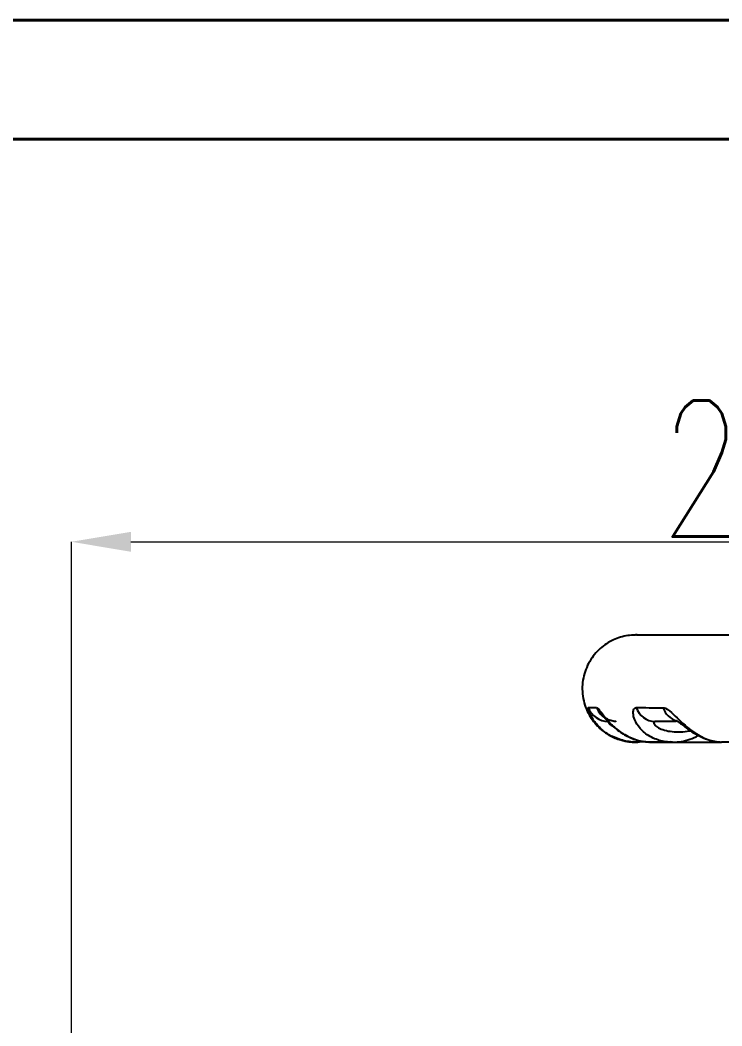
# Model space of a CAD drawing. Header units: millimetres. Extents: x 2312 to 3992, y 755 to 1943.
# Drawn here: x 2676 to 2793.9, y 1774.3 to 1943.3 of the extents above; entities that cross this region are included whole.
import ezdxf

# ---------------------------------------------------------------- set-up
doc = ezdxf.new("R2010")
doc.units = ezdxf.units.MM
doc.layers.add('标注', color=3, linetype='Continuous', lineweight=13)
doc.layers.add('粗实线', color=7, linetype='Continuous', lineweight=40)
doc.styles.add('SLDTEXTSTYLE1', font='txt.shx', dxfattribs={"width": 0.7, "bigfont": 'gbcbig.shx'})
doc.dimstyles.new('SLDDIMSTYLE12$0', dxfattribs={"dimtxt": 12, "dimasz": 10, "dimexe": 0, "dimexo": 0.0625, "dimgap": 0.875, "dimtad": 1, "dimdec": 1, "dimlfac": 1.8, "dimrnd": 1e-09, "dimzin": 12, "dimdsep": 46, "dimtxsty": 'SLDTEXTSTYLE1', "dimcen": 0.09, "dimdle": 8.16, "dimclrd": 3, "dimclre": 3, "dimadec": 0, "dimazin": 3, "dimtfac": 1, "dimtdec": 1, "dimtofl": 0, "dimtmove": 0, "dimatfit": 3, "dimfxl": 0, "dimfrac": 2, "dimtolj": 1, "dimlwd": 5, "dimlwe": 5, "dimarcsym": 0})

# ---------------------------------------------------------------- blocks, each defined once
blk = doc.blocks.new('*D45')
at = {"layer": 'Defpoints', "color": 0, "transparency": 16777216}
for p in [(2923.81, 1855.64), (2923.81, 1839.67), (2684.6, 1694.13)]:
    blk.add_point(p, dxfattribs=at)
at = {"layer": '标注', "color": 3, "lineweight": 5, "transparency": 16777216}
blk.add_line((2684.6, 1694.2), (2684.6, 1855.64), dxfattribs=at)
at = {"layer": '标注', "color": 3, "linetype": 'Continuous', "lineweight": 5, "transparency": 16777216}
for p, q in [((2694.6, 1855.64), (2913.81, 1855.64)), ((2923.81, 1839.74), (2923.81, 1855.64))]:
    blk.add_line(p, q, dxfattribs=at)
at = {"layer": '标注', "color": 3, "transparency": 16777216}
for points in [[(2694.6, 1857.31), (2694.6, 1853.97), (2684.6, 1855.64)], [(2913.81, 1857.31), (2913.81, 1853.97), (2923.81, 1855.64)]]:
    blk.add_solid(points, dxfattribs=at)
at = {"layer": '标注', "color": 0, "transparency": 16777216, "insert": (2804.2, 1867.94), "char_height": 10, "attachment_point": 5, "style": 'SLDTEXTSTYLE1'}
blk.add_mtext('\\A1;{\\H2.28571x;290}', dxfattribs=at)

msp = doc.modelspace()

# ---------------------------------------------------------------- linework, layer by layer
at = {"color": 7, "linetype": 'Continuous', "lineweight": 25}
for p, q in [((2778.904, 1822.006), (2778.862, 1822.007)), ((2778.995, 1822.06), (2778.904, 1822.006)), ((2779.04, 1821.995), (2779.087, 1821.995)), ((2781.319, 1822.059), (2781.645, 1822.026)), ((2785.363, 1822.046), (2785.094, 1821.987)), ((2785.627, 1821.986), (2785.281, 1821.977))]:
    msp.add_line(p, q, dxfattribs=at)
at = {"color": 7, "linetype": 'Continuous', "lineweight": 25, "flags": 128}
for points in [[(2771.468, 1827.797), (2771.588, 1827.796), (2771.724, 1827.796), (2771.875, 1827.796), (2772.042, 1827.795), (2772.225, 1827.795), (2772.422, 1827.795), (2772.635, 1827.794), (2772.864, 1827.794)], [(2779.547, 1827.779), (2780.061, 1827.778), (2780.59, 1827.777), (2781.133, 1827.776), (2781.69, 1827.775), (2782.263, 1827.773), (2782.849, 1827.772), (2783.45, 1827.771), (2784.065, 1827.77)], [(2786.26, 1825.446), (2785.949, 1825.447), (2785.375, 1825.448), (2784.815, 1825.449), (2784.27, 1825.45), (2783.739, 1825.452), (2783.222, 1825.453), (2782.719, 1825.454)]]:
    msp.add_lwpolyline(points, dxfattribs=at)
at = {"color": 7, "linetype": 'Continuous', "lineweight": 25}
for centre, radius, start, end in [((2774.828, 1829.062), 3.591, 200.62584, 269.83577), ((2776.232, 1829.05), 3.595, 200.44917, 233.07935), ((2782.783, 1828.866), 3.413, 198.57422, 268.9394), ((2787.314, 1828.829), 3.418, 198.06675, 253.65062)]:
    msp.add_arc(centre, radius, start, end, dxfattribs=at)
for points, knots in [([(2879.759, 1839.769), (2879.356, 1839.77), (2876.91, 1839.775), (2872.504, 1839.785), (2866.562, 1839.798), (2860.739, 1839.81), (2855.039, 1839.822), (2849.474, 1839.834), (2844.056, 1839.846), (2838.796, 1839.857), (2833.702, 1839.868), (2828.786, 1839.878), (2824.058, 1839.888), (2819.525, 1839.898), (2815.199, 1839.907), (2811.086, 1839.916), (2807.195, 1839.924), (2803.534, 1839.932), (2800.11, 1839.939), (2796.929, 1839.946), (2793.999, 1839.952), (2791.324, 1839.958), (2788.91, 1839.963), (2786.762, 1839.968), (2784.884, 1839.972), (2783.279, 1839.975), (2781.952, 1839.978), (2780.902, 1839.98), (2780.142, 1839.982), (2779.635, 1839.983), (2779.553, 1839.983), (2779.477, 1839.983), (2779.485, 1839.983), (2779.427, 1839.983), (2779.366, 1839.982), (2779.238, 1839.98), (2778.713, 1839.962), (2777.792, 1839.855), (2776.588, 1839.537), (2775.382, 1839.034), (2774.264, 1838.362), (2773.206, 1837.485), (2772.283, 1836.455), (2771.497, 1835.231), (2770.906, 1833.863), (2770.545, 1832.397), (2770.433, 1830.856), (2770.586, 1829.321), (2770.991, 1827.868), (2771.59, 1826.574), (2772.338, 1825.45), (2773.191, 1824.502), (2774.109, 1823.727), (2775.053, 1823.121), (2775.982, 1822.67), (2776.859, 1822.357), (2777.648, 1822.161), (2778.306, 1822.051), (2778.697, 1822.018), (2778.862, 1822.005)], [0, 0, 0, 0, 0.0060231, 0.0366099, 0.0671966, 0.0977833, 0.1283701, 0.1589568, 0.1895435, 0.2201303, 0.250717, 0.2813037, 0.3118905, 0.3424772, 0.373064, 0.4036507, 0.4342375, 0.4648243, 0.495411, 0.5259978, 0.5565846, 0.5871714, 0.6177583, 0.6483452, 0.6789322, 0.7095193, 0.7401066, 0.7706944, 0.8012833, 0.8318754, 0.8624831, 0.8663594, 0.8679299, 0.8682282, 0.8684593, 0.8689931, 0.8700442, 0.8760415, 0.8821818, 0.8878453, 0.8946985, 0.9007828, 0.9074718, 0.9144255, 0.9215336, 0.928726, 0.9359594, 0.9435539, 0.9507083, 0.9574772, 0.9638951, 0.9699716, 0.9756991, 0.9810537, 0.9859948, 0.9904625, 0.9943749, 0.9976281, 1, 1, 1, 1]), ([(3068.105, 1839.366), (3068.106, 1839.366), (3068.113, 1839.366), (3068.065, 1839.366), (3067.911, 1839.366), (3067.445, 1839.367), (3066.673, 1839.369), (3065.615, 1839.371), (3064.277, 1839.374), (3062.662, 1839.377), (3060.774, 1839.381), (3058.616, 1839.386), (3056.192, 1839.391), (3053.507, 1839.397), (3050.567, 1839.403), (3047.378, 1839.41), (3043.944, 1839.417), (3040.275, 1839.425), (3036.375, 1839.433), (3032.254, 1839.442), (3027.919, 1839.451), (3023.38, 1839.461), (3018.644, 1839.471), (3013.721, 1839.482), (3008.621, 1839.493), (3003.354, 1839.504), (2997.93, 1839.515), (2992.361, 1839.527), (2986.656, 1839.539), (2980.827, 1839.552), (2974.886, 1839.565), (2968.845, 1839.577), (2962.714, 1839.591), (2956.508, 1839.604), (2950.236, 1839.617), (2943.913, 1839.631), (2937.55, 1839.644), (2931.16, 1839.658), (2924.755, 1839.672), (2918.349, 1839.685), (2911.953, 1839.699), (2905.581, 1839.713), (2899.244, 1839.726), (2892.956, 1839.74), (2886.729, 1839.753), (2880.575, 1839.766), (2874.506, 1839.779), (2868.534, 1839.792), (2862.671, 1839.804), (2856.928, 1839.817), (2851.317, 1839.829), (2845.849, 1839.84), (2840.535, 1839.852), (2835.384, 1839.863), (2830.408, 1839.874), (2825.616, 1839.884), (2821.017, 1839.894), (2816.62, 1839.903), (2812.435, 1839.912), (2808.469, 1839.921), (2804.731, 1839.929), (2801.227, 1839.936), (2797.964, 1839.943), (2794.95, 1839.95), (2792.189, 1839.956), (2789.687, 1839.961), (2787.45, 1839.966), (2785.481, 1839.97), (2783.785, 1839.974), (2782.365, 1839.977), (2781.223, 1839.979), (2780.363, 1839.981), (2779.783, 1839.982), (2779.562, 1839.983), (2779.508, 1839.983), (2779.507, 1839.983), (2779.507, 1839.983)], [0, 0, 0, 0, 0.0001783, 0.0043151, 0.0155898, 0.0295797, 0.0437563, 0.057945, 0.0721359, 0.0863275, 0.1005193, 0.1147112, 0.1289033, 0.1430953, 0.1572874, 0.1714795, 0.1856716, 0.1998637, 0.2140558, 0.228248, 0.2424401, 0.2566322, 0.2708243, 0.2850165, 0.2992086, 0.3134008, 0.3275929, 0.341785, 0.3559772, 0.3701693, 0.3843614, 0.3985536, 0.4127457, 0.4269379, 0.44113, 0.4553221, 0.4695143, 0.4837064, 0.4978986, 0.5120907, 0.5262829, 0.540475, 0.5546671, 0.5688593, 0.5830514, 0.5972436, 0.6114357, 0.6256278, 0.63982, 0.6540121, 0.6682043, 0.6823964, 0.6965885, 0.7107807, 0.7249728, 0.739165, 0.7533571, 0.7675492, 0.7817413, 0.7959335, 0.8101256, 0.8243177, 0.8385098, 0.8527019, 0.866894, 0.8810861, 0.8952782, 0.9094702, 0.9236622, 0.937854, 0.9520457, 0.9662368, 0.9804265, 0.9946094, 0.9989865, 1, 1, 1, 1]), ([(2775.539, 1822.939), (2775.526, 1822.943), (2774.739, 1823.214), (2773.547, 1824.246), (2772.299, 1825.663), (2771.755, 1826.705), (2771.492, 1827.388), (2771.415, 1827.745), (2771.454, 1827.784), (2771.468, 1827.797)], [0, 0, 0, 0, 0.0041415, 0.263017, 0.4963935, 0.6770992, 0.7661585, 0.9204828, 1, 1, 1, 1]), ([(2772.864, 1827.794), (2772.971, 1827.736), (2773.117, 1827.657), (2773.586, 1827.065), (2774.051, 1826.427), (2774.929, 1825.38), (2776.086, 1824.196), (2778.108, 1822.86), (2780.07, 1822.165), (2781.265, 1822.037), (2781.647, 1821.997)], [0, 0, 0, 0, 0.1244108, 0.1701673, 0.3310152, 0.3662671, 0.536307, 0.7249256, 0.9119056, 1, 1, 1, 1]), ([(2785.094, 1821.987), (2784.721, 1822.028), (2783.573, 1822.154), (2781.786, 1822.852), (2780.138, 1824.189), (2779.238, 1825.656), (2779.006, 1826.689), (2779.051, 1827.372), (2779.236, 1827.728), (2779.468, 1827.766), (2779.547, 1827.779)], [0, 0, 0, 0, 0.0900119, 0.2764631, 0.4645483, 0.6341073, 0.7653982, 0.8301036, 0.9422271, 1, 1, 1, 1]), ([(2784.065, 1827.77), (2784.309, 1827.712), (2784.642, 1827.632), (2785.42, 1827.039), (2786.067, 1826.401), (2787.137, 1825.353), (2788.419, 1824.17), (2790.447, 1822.833), (2792.34, 1822.129), (2793.47, 1822.007), (2793.847, 1821.966)], [0, 0, 0, 0, 0.12371401, 0.16921421, 0.329161, 0.36421574, 0.53330282, 0.72086452, 0.90679673, 1, 1, 1, 1]), ([(2776.143, 1825.48), (2776.108, 1825.477), (2775.81, 1825.447), (2775.296, 1825.572), (2774.704, 1825.792), (2774.311, 1826.038), (2774.123, 1826.194), (2774.078, 1826.242), (2774.171, 1826.144), (2774.418, 1825.871), (2774.835, 1825.416), (2775.5, 1824.748), (2776.422, 1823.967), (2777.6, 1823.182), (2778.996, 1822.537), (2780.27, 1822.14), (2781.055, 1822.079), (2781.319, 1822.059)], [0, 0, 0, 0, 0.0083908, 0.07141, 0.1252738, 0.1709517, 0.2105144, 0.2463673, 0.2895606, 0.335238, 0.4025342, 0.4898796, 0.5871208, 0.6978699, 0.8193524, 0.9393972, 1, 1, 1, 1]), ([(2774.818, 1825.471), (2774.805, 1825.453), (2774.789, 1825.43), (2774.886, 1825.267), (2775.047, 1825.09), (2775.287, 1824.876), (2775.459, 1824.782), (2775.532, 1824.742)], [0, 0, 0, 0, 0.3296188, 0.425538, 0.7334723, 0.8873327, 1, 1, 1, 1]), ([(2782.719, 1825.454), (2782.634, 1825.436), (2782.524, 1825.413), (2782.466, 1825.25), (2782.506, 1825.072), (2782.745, 1824.751), (2783.288, 1824.348), (2784.311, 1823.958), (2785.599, 1823.718), (2787.012, 1823.695), (2788.043, 1823.769), (2788.57, 1823.915), (2788.614, 1823.928)], [0, 0, 0, 0, 0.0907736, 0.1171883, 0.2019906, 0.2443615, 0.3586412, 0.500498, 0.6552713, 0.8212301, 0.9850612, 1, 1, 1, 1]), ([(2786.364, 1825.591), (2786.359, 1825.593), (2786.33, 1825.606), (2786.449, 1825.54), (2786.734, 1825.333), (2787.227, 1824.953), (2787.958, 1824.379), (2788.927, 1823.688), (2790.136, 1822.969), (2791.511, 1822.396), (2792.773, 1822.046), (2793.531, 1822.015), (2793.813, 1822.004)], [0, 0, 0, 0, 0.010031, 0.0667998, 0.1268918, 0.2100905, 0.317825, 0.4418765, 0.5884998, 0.7557176, 0.9089907, 1, 1, 1, 1]), ([(2778.904, 1822.006), (2778.534, 1822.044), (2777.356, 1822.166), (2776.278, 1822.624), (2775.539, 1822.939)], [0, 0, 0, 0, 0.3141745, 1, 1, 1, 1]), ([(2778.862, 1822.005), (2778.87, 1822.004), (2778.93, 1821.998), (2778.99, 1821.996), (2779.043, 1821.995)], [0, 0, 0, 0, 0.124093, 1, 1, 1, 1]), ([(2779.087, 1821.995), (2779.077, 1822.004), (2779.067, 1822.014), (2779.003, 1822.055), (2778.995, 1822.06)], [0, 0, 0, 0, 0.8812059, 1, 1, 1, 1]), ([(2779.043, 1821.995), (2779.102, 1821.992), (2779.202, 1821.986), (2779.32, 1821.984), (2779.377, 1821.984), (2779.401, 1821.983), (2779.418, 1821.983), (2779.435, 1821.983), (2779.45, 1821.983), (2779.462, 1821.983), (2779.472, 1821.983), (2779.527, 1821.983), (2779.545, 1821.983)], [0, 0, 0, 0, 0.0370981, 0.062716, 0.0726254, 0.0800502, 0.0894341, 0.1062355, 0.1489164, 0.3001042, 0.7774749, 1, 1, 1, 1]), ([(2780.761, 1822.116), (2780.622, 1822.08), (2780.077, 1821.936), (2779.51, 1821.97), (2779.087, 1821.995)], [0, 0, 0, 0, 0.25484382, 1, 1, 1, 1]), ([(2780.204, 1822.015), (2780.159, 1822.011), (2779.997, 1821.994), (2779.789, 1821.988), (2779.604, 1821.984), (2779.539, 1821.983), (2779.515, 1821.983), (2779.498, 1821.983), (2779.481, 1821.983), (2779.468, 1821.983), (2779.468, 1821.983), (2779.469, 1821.983)], [0, 0, 0, 0, 0.08424264, 0.30416078, 0.39195284, 0.42226834, 0.44439854, 0.47151727, 0.51898034, 0.635565, 1, 1, 1, 1]), ([(2779.587, 1821.983), (2779.609, 1821.983), (2779.643, 1821.983), (2779.757, 1821.982), (2779.798, 1821.982)], [0, 0, 0, 0, 0.6362162, 1, 1, 1, 1]), ([(2785.094, 1821.987), (2784.437, 1821.989), (2783.121, 1821.992), (2782.139, 1821.995), (2781.647, 1821.997)], [0, 0, 0, 0, 0.4994057, 1, 1, 1, 1]), ([(2781.788, 1821.996), (2781.8, 1821.992), (2781.823, 1821.985), (2781.832, 1821.986), (2781.836, 1821.986)], [0, 0, 0, 0, 0.5388933, 1, 1, 1, 1]), ([(2781.836, 1821.986), (2782.342, 1821.985), (2783.326, 1821.982), (2784.642, 1821.979), (2785.281, 1821.977)], [0, 0, 0, 0, 0.5146969, 1, 1, 1, 1]), ([(2782.222, 1821.977), (2782.254, 1821.977), (2782.659, 1821.976), (2783.719, 1821.974), (2784.826, 1821.971), (2785.555, 1821.97), (2785.628, 1821.97)], [0, 0, 0, 0, 0.0389642, 0.494316, 0.9496557, 1, 1, 1, 1]), ([(2785.234, 1821.971), (2785.76, 1821.97), (2786.897, 1821.967), (2788.982, 1821.963), (2791.284, 1821.958), (2792.998, 1821.954), (2793.799, 1821.953)], [0, 0, 0, 0, 0.23006421, 0.49761872, 0.76517451, 1, 1, 1, 1]), ([(2785.281, 1821.977), (2785.323, 1821.986), (2785.373, 1821.997), (2785.364, 1822.04), (2785.363, 1822.046)], [0, 0, 0, 0, 0.8601109, 1, 1, 1, 1]), ([(2785.592, 1821.992), (2785.98, 1821.996), (2786.86, 1822.005), (2788.216, 1822.331), (2789.3, 1822.714), (2789.853, 1823.032), (2789.973, 1823.101)], [0, 0, 0, 0, 0.2567879, 0.5818793, 0.9092494, 1, 1, 1, 1]), ([(2800.714, 1821.95), (2799.496, 1821.953), (2797.057, 1821.958), (2794.918, 1821.963), (2793.847, 1821.966)], [0, 0, 0, 0, 0.4994067, 1, 1, 1, 1])]:
    msp.add_open_spline(points, degree=3, knots=knots, dxfattribs=at)
at = {"layer": '粗实线'}
for p, q in [((3992.277, 1943.281), (2312.277, 1943.281)), ((3972.277, 1923.281), (2412.277, 1923.281))]:
    msp.add_line(p, q, dxfattribs=at)

# ---------------------------------------------------------------- dimensions: what is measured, and where the dimension line sits
at = {"layer": '标注'}
dim = msp.add_linear_dim(base=(2923.809, 1855.641), p1=(2684.601, 1694.135), p2=(2923.809, 1839.674), text='{\\H2.28571x;290}', dimstyle='SLDDIMSTYLE12$0', override={"dimtxt": 10, "dimtdec": 3, "dimtzin": 0}, dxfattribs=at)
dim.commit()
dim.dimension.update_dxf_attribs({"geometry": '*D45', "text_midpoint": (2804.205, 1855.641), "dimtype": 160})

doc.saveas('drawing.dxf')
